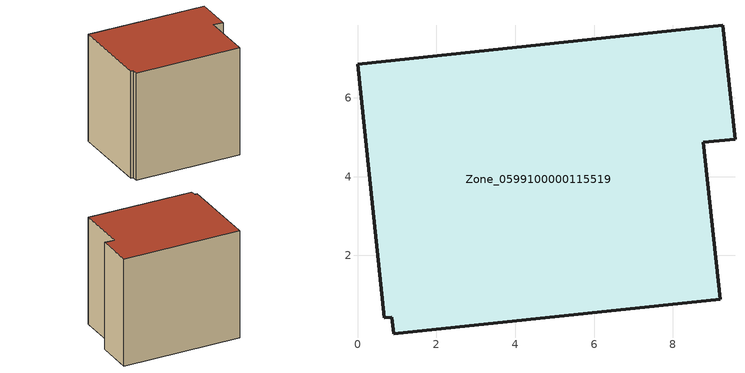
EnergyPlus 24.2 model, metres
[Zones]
Zone_0599100000115519
 floor ground (C_G): 0.91,0.02 0.87,0.43 0.68,0.42 0,6.85 9.27,7.84 9.58,4.95 8.78,4.87 9.2,0.89 z0
 wall outside (C_F): 8.78,4.87 9.58,4.95 9.27,7.84 0,6.85 0.68,0.42 0.87,0.43 0.91,0.02 9.2,0.89 8.78,4.87 z0:8.54
 roof outside (C_R): 0.87,0.43 0.91,0.02 9.2,0.89 8.78,4.87 9.58,4.95 9.27,7.84 0,6.85 0.68,0.42 z8.54
[BUILDING]
Pand.0599100000115519: North Axis=0; Terrain=City; Loads Convergence Tolerance Value=0.04; Temperature Convergence Tolerance Value=0.4; Solar Distribution=FullExterior; Maximum Number of Warmup Days=25; Minimum Number of Warmup Days=1
[Site:Location]
Rotterdam.The.Hague.AP_ZH_NLD Design_Conditions: Latitude=51.96; Longitude=4.45; Time Zone=1; Elevation=-4.5
[SITE:GROUNDTEMPERATURE:BUILDINGSURFACE]
18, 18, 18, 18, 18, 18, 18, 18, 18, 18, 18, 18
[MATERIAL] Thermal Absorptance=0.9; Solar Absorptance=0.7; Visible Absorptance=0.7
Name | Roughness | Thickness | Conductivity | Density | Specific Heat
G.TI.1992-2005 | MediumSmooth | 0.15 | 0.06 | 540 | 1210
F.TI.1992-2005 | Rough | 0.3 | 0.12 | 1920 | 840
R.TI.1992-2005 | MediumRough | 0.2 | 0.08 | 1500 | 1000
[CONSTRUCTION]
C_G: G.TI.1992-2005
C_F: F.TI.1992-2005
C_R: R.TI.1992-2005
[ZONE]
Zone_0599100000115519: Type=1; Multiplier=1; Ceiling Height=Autocalculate; Volume=Autocalculate; Floor Area=autocalculate; Part of Total Floor Area=Yes
[ZONEINFILTRATION:DESIGNFLOWRATE]
Infil_Zone_0599100000115519: Zone or ZoneList or Space or SpaceList=Zone_0599100000115519; Schedule=AlwaysOn; Design Flow Rate Calculation Method=Flow/Area; Flow Rate per Floor Area=0.0015; Constant Term Coefficient=1; Temperature Term Coefficient=0; Velocity Term Coefficient=0; Velocity Squared Term Coefficient=0
[HVACTEMPLATE:ZONE:IDEALLOADSAIRSYSTEM]
Zone_0599100000115519: Maximum Heating Supply Air Temperature=50; Minimum Cooling Supply Air Temperature=13; Maximum Heating Supply Air Humidity Ratio=0.0156; Minimum Cooling Supply Air Humidity Ratio=0.0077; Heating Limit=NoLimit; Cooling Limit=NoLimit; Dehumidification Control Type=ConstantSensibleHeatRatio; Cooling Sensible Heat Ratio=0.7; Dehumidification Setpoint=60; Humidification Control Type=None; Humidification Setpoint=30; Outdoor Air Method=None; Outdoor Air Flow Rate per Person=0.00944; Outdoor Air Flow Rate per Zone Floor Area=0; Outdoor Air Flow Rate per Zone=0; Demand Controlled Ventilation Type=None; Outdoor Air Economizer Type=NoEconomizer; Heat Recovery Type=None; Sensible Heat Recovery Effectiveness=0.7; Latent Heat Recovery Effectiveness=0.65
[ZONECONTROL:THERMOSTAT]
ThermostatControl_Zone_0599100000115519: Zone or ZoneList=Zone_0599100000115519; Control Type Schedule=DualSetpointControlType; Control 1=Thermostat_Zone_0599100000115519; Temperature Difference Between Cutout And Setpoint=0
[THERMOSTATSETPOINT:DUALSETPOINT]
Thermostat_Zone_0599100000115519: Heating Setpoint Temperature Schedule=HeatingSetpoint_Zone_0599100000115519; Cooling Setpoint Temperature Schedule=CoolingSetpoint_Zone_0599100000115519
[SCHEDULE:COMPACT]
HeatingSetpoint_Zone_0599100000115519: Through: 12/31, For: AllDays, Until: 24:00, 21
CoolingSetpoint_Zone_0599100000115519: Through: 12/31, For: AllDays, Until: 24:00, 24
DualSetpointControlType: Through: 12/31, For: AllDays, Until: 24:00, 4
AlwaysOn: Through: 12/31, For: AllDays, Until: 24:00, 1
